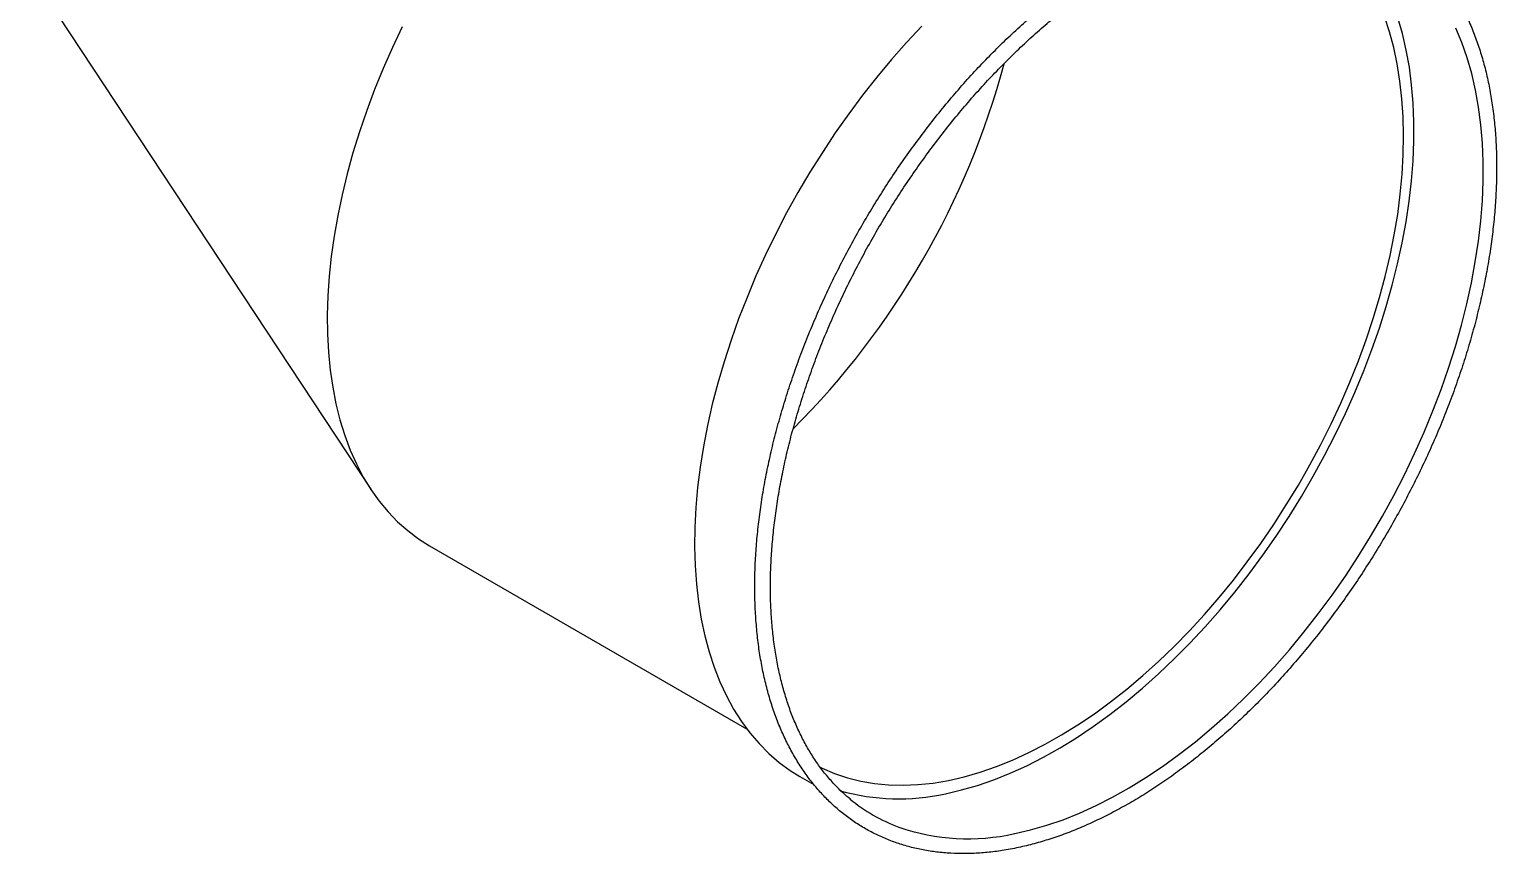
# Model space of a CAD drawing. Extents: x 2 to 136, y 1 to 99.
# Drawn here: x 17.04 to 35.77, y 66.78 to 77.3 of the extents above; entities that cross this region are included whole.
import ezdxf

# ---------------------------------------------------------------- set-up
doc = ezdxf.new("R2010")
doc.units = 0
doc.header["$MEASUREMENT"] = 0
doc.layers.add('OBJECT', color=7, linetype='CONTINUOUS')

msp = doc.modelspace()

# ---------------------------------------------------------------- linework, layer by layer
at = {"layer": 'OBJECT'}
for p, q in [((17.043, 78.039), (21.401, 71.43)), ((22.153, 70.709), (26.199, 68.373)), ((26.88, 67.763), (27.058, 67.66))]:
    msp.add_line(p, q, dxfattribs=at)
at = {"layer": 'OBJECT', "flags": 128}
for points in [[(28.738, 67.543), (28.941, 67.59), (29.147, 67.649), (29.355, 67.721), (29.565, 67.805), (29.776, 67.9), (29.988, 68.008), (30.201, 68.128), (30.413, 68.258), (30.625, 68.4), (30.836, 68.553), (31.045, 68.716), (31.252, 68.889), (31.457, 69.072), (31.659, 69.264), (31.858, 69.465), (32.053, 69.674), (32.244, 69.892), (32.431, 70.117), (32.613, 70.349), (32.789, 70.587), (32.959, 70.832), (33.124, 71.082), (33.282, 71.337), (33.433, 71.597), (33.578, 71.86), (33.714, 72.127), (33.843, 72.396), (33.965, 72.667), (34.077, 72.94), (34.182, 73.214), (34.277, 73.488), (34.364, 73.762), (34.442, 74.036), (34.51, 74.307), (34.569, 74.577), (34.618, 74.844), (34.658, 75.108), (34.688, 75.368), (34.708, 75.624), (34.718, 75.875), (34.718, 76.12), (34.709, 76.36), (34.689, 76.593), (34.66, 76.819), (34.621, 77.037), (34.573, 77.248), (34.514, 77.45)], [(28.779, 67.712), (28.979, 67.759), (29.182, 67.817), (29.388, 67.888), (29.595, 67.972), (29.803, 68.067), (30.012, 68.174), (30.221, 68.293), (30.43, 68.423), (30.639, 68.564), (30.846, 68.716), (31.052, 68.878), (31.256, 69.05), (31.458, 69.232), (31.656, 69.423), (31.852, 69.623), (32.043, 69.832), (32.23, 70.048), (32.413, 70.271), (32.591, 70.502), (32.763, 70.739), (32.929, 70.982), (33.089, 71.23), (33.243, 71.483), (33.389, 71.74), (33.529, 72.001), (33.661, 72.265), (33.785, 72.531), (33.901, 72.799), (34.009, 73.069), (34.108, 73.339), (34.198, 73.609), (34.279, 73.879), (34.351, 74.147), (34.414, 74.414), (34.467, 74.679), (34.511, 74.94), (34.544, 75.198), (34.568, 75.452), (34.583, 75.702), (34.587, 75.946), (34.581, 76.184), (34.566, 76.417), (34.54, 76.642), (34.505, 76.86), (34.461, 77.07), (34.406, 77.272), (34.342, 77.466)], [(21.803, 77.336), (21.678, 77.071), (21.56, 76.803), (21.451, 76.534), (21.35, 76.265), (21.258, 75.995), (21.175, 75.725), (21.101, 75.457), (21.036, 75.19), (20.98, 74.925), (20.934, 74.663), (20.898, 74.404), (20.871, 74.149), (20.854, 73.899), (20.847, 73.653), (20.849, 73.413), (20.862, 73.179), (20.884, 72.952), (20.916, 72.732), (20.957, 72.519), (21.008, 72.315), (21.069, 72.118), (21.139, 71.931), (21.218, 71.753), (21.306, 71.585), (21.403, 71.427), (21.508, 71.279), (21.622, 71.142), (21.744, 71.016), (21.873, 70.902), (22.011, 70.799), (22.153, 70.709)], [(28.436, 77.341), (28.24, 77.133), (28.049, 76.917), (27.862, 76.693), (27.68, 76.462), (27.503, 76.225), (27.332, 75.981), (27.167, 75.732), (27.008, 75.478), (26.855, 75.22), (26.71, 74.958), (26.572, 74.692), (26.442, 74.423), (26.319, 74.153), (26.205, 73.88), (26.098, 73.607), (26.001, 73.333), (25.912, 73.059), (25.833, 72.786), (25.762, 72.515), (25.701, 72.245), (25.649, 71.977), (25.607, 71.713), (25.574, 71.452), (25.552, 71.195), (25.538, 70.943), (25.535, 70.696), (25.542, 70.455), (25.558, 70.22), (25.584, 69.992), (25.62, 69.771), (25.665, 69.558), (25.72, 69.353), (25.784, 69.157), (25.858, 68.97), (25.941, 68.792), (26.032, 68.624), (26.133, 68.466), (26.241, 68.319), (26.359, 68.182), (26.484, 68.056), (26.617, 67.942), (26.757, 67.84), (26.88, 67.763)], [(29.622, 67.033), (29.825, 67.08), (30.031, 67.139), (30.239, 67.21), (30.449, 67.294), (30.66, 67.39), (30.872, 67.498), (31.085, 67.617), (31.297, 67.748), (31.509, 67.89), (31.719, 68.042), (31.929, 68.205), (32.136, 68.378), (32.341, 68.561), (32.543, 68.753), (32.742, 68.954), (32.937, 69.164), (33.128, 69.381), (33.315, 69.606), (33.496, 69.838), (33.673, 70.077), (33.843, 70.322), (34.008, 70.572), (34.166, 70.827), (34.317, 71.086), (34.461, 71.35), (34.598, 71.616), (34.727, 71.886), (34.848, 72.157), (34.961, 72.43), (35.066, 72.704), (35.161, 72.978), (35.248, 73.252), (35.326, 73.525), (35.394, 73.797), (35.453, 74.067), (35.502, 74.334), (35.542, 74.598), (35.572, 74.858), (35.592, 75.113), (35.602, 75.364), (35.602, 75.61), (35.593, 75.849), (35.573, 76.082), (35.544, 76.309), (35.505, 76.527), (35.456, 76.738), (35.398, 76.94), (35.331, 77.134), (35.254, 77.318)], [(27.13, 67.885), (27.164, 67.869), (27.321, 67.801), (27.486, 67.745), (27.656, 67.703), (27.831, 67.672), (28.012, 67.655), (28.198, 67.65), (28.387, 67.658), (28.581, 67.679), (28.779, 67.712)]]:
    msp.add_lwpolyline(points, dxfattribs=at)
at = {"layer": 'OBJECT'}
for centre, radius, start, end in [((19.407, 79.577), 10.439, 315.0429, 344.9293), ((28.14, 70.226), 2.749, 254.2556, 282.5546), ((28.896, 69.149), 2.168, 230.4746, 249.7075), ((29.027, 69.673), 2.706, 250.943, 282.6805)]:
    msp.add_arc(centre, radius, start, end, dxfattribs=at)
for points, knots in [([(29.619, 66.845), (29.654, 66.852), (29.754, 66.873), (29.921, 66.916), (30.122, 66.978), (30.324, 67.051), (30.527, 67.135), (30.731, 67.23), (30.936, 67.335), (31.141, 67.451), (31.346, 67.577), (31.55, 67.713), (31.753, 67.858), (31.954, 68.013), (32.154, 68.177), (32.352, 68.349), (32.547, 68.53), (32.74, 68.719), (32.929, 68.916), (33.114, 69.12), (33.296, 69.331), (33.474, 69.548), (33.647, 69.772), (33.815, 70.002), (33.978, 70.236), (34.135, 70.476), (34.287, 70.72), (34.433, 70.968), (34.572, 71.22), (34.705, 71.474), (34.831, 71.731), (34.95, 71.991), (35.062, 72.252), (35.166, 72.514), (35.262, 72.777), (35.351, 73.039), (35.432, 73.302), (35.504, 73.564), (35.568, 73.824), (35.624, 74.083), (35.671, 74.34), (35.71, 74.594), (35.739, 74.844), (35.76, 75.091), (35.772, 75.334), (35.775, 75.573), (35.77, 75.806), (35.755, 76.034), (35.731, 76.256), (35.699, 76.472), (35.658, 76.681), (35.607, 76.883), (35.549, 77.077), (35.481, 77.264), (35.406, 77.442), (35.321, 77.612), (35.229, 77.773), (35.129, 77.924), (35.021, 78.066), (34.906, 78.198), (34.783, 78.32), (34.654, 78.431), (34.517, 78.532), (34.375, 78.622), (34.226, 78.702), (34.071, 78.77), (33.911, 78.828), (33.745, 78.874), (33.574, 78.909), (33.399, 78.933), (33.219, 78.945), (33.035, 78.946), (32.847, 78.936), (32.655, 78.914), (32.461, 78.88), (32.264, 78.836), (32.065, 78.78), (31.863, 78.713), (31.661, 78.634), (31.457, 78.545), (31.252, 78.446), (31.047, 78.335), (30.843, 78.215), (30.638, 78.085), (30.435, 77.944), (30.232, 77.795), (30.031, 77.636), (29.833, 77.468), (29.636, 77.291), (29.442, 77.107), (29.251, 76.914), (29.063, 76.714), (28.879, 76.507), (28.7, 76.293), (28.524, 76.072), (28.353, 75.846), (28.187, 75.614), (28.027, 75.377), (27.872, 75.135), (27.723, 74.889), (27.58, 74.639), (27.444, 74.386), (27.314, 74.131), (27.191, 73.872), (27.076, 73.612), (26.967, 73.351), (26.867, 73.088), (26.774, 72.825), (26.689, 72.562), (26.612, 72.3), (26.543, 72.039), (26.483, 71.779), (26.431, 71.521), (26.388, 71.266), (26.354, 71.014), (26.328, 70.765), (26.311, 70.519), (26.303, 70.278), (26.304, 70.042), (26.314, 69.811), (26.333, 69.586), (26.36, 69.367), (26.397, 69.154), (26.442, 68.948), (26.496, 68.749), (26.559, 68.559), (26.63, 68.376), (26.71, 68.201), (26.798, 68.036), (26.894, 67.879), (26.998, 67.732), (27.109, 67.595), (27.228, 67.468), (27.353, 67.351), (27.486, 67.244), (27.625, 67.148), (27.771, 67.062), (27.923, 66.988), (28.08, 66.925), (28.243, 66.872), (28.411, 66.831), (28.584, 66.801), (28.761, 66.783), (28.943, 66.776), (29.129, 66.78), (29.319, 66.796), (29.482, 66.818), (29.583, 66.838), (29.619, 66.845)], [0, 0, 0, 0, 0.003653, 0.010556, 0.017462, 0.024373, 0.031287, 0.038202, 0.045119, 0.052037, 0.058954, 0.06587, 0.072786, 0.079701, 0.086615, 0.093527, 0.100439, 0.107349, 0.114259, 0.121167, 0.128075, 0.134982, 0.141888, 0.148794, 0.155699, 0.162604, 0.169509, 0.176413, 0.183318, 0.190222, 0.197127, 0.204033, 0.210938, 0.217844, 0.224751, 0.231659, 0.238567, 0.245476, 0.252387, 0.259299, 0.266211, 0.273125, 0.280041, 0.286958, 0.293876, 0.300795, 0.307715, 0.314635, 0.321556, 0.328477, 0.335396, 0.342313, 0.349226, 0.356135, 0.363037, 0.369932, 0.376817, 0.383692, 0.390554, 0.397405, 0.404242, 0.411069, 0.417886, 0.424697, 0.431503, 0.43831, 0.445119, 0.451933, 0.458756, 0.465589, 0.472435, 0.479292, 0.486161, 0.49304, 0.499929, 0.506826, 0.51373, 0.520638, 0.527551, 0.534465, 0.541382, 0.548299, 0.555216, 0.562133, 0.569049, 0.575965, 0.582879, 0.589792, 0.596704, 0.603615, 0.610525, 0.617434, 0.624343, 0.63125, 0.638156, 0.645062, 0.651968, 0.658873, 0.665778, 0.672682, 0.679587, 0.686492, 0.693396, 0.700301, 0.707207, 0.714113, 0.721019, 0.727926, 0.734834, 0.741743, 0.748653, 0.755564, 0.762476, 0.769389, 0.776304, 0.78322, 0.790137, 0.797056, 0.803975, 0.810896, 0.817817, 0.824737, 0.831657, 0.838576, 0.845491, 0.852403, 0.859309, 0.866208, 0.873098, 0.879979, 0.886848, 0.893705, 0.900549, 0.907382, 0.914204, 0.921017, 0.927826, 0.934632, 0.941439, 0.94825, 0.955068, 0.961896, 0.968735, 0.975585, 0.982448, 0.989322, 0.996206, 1, 1, 1, 1]), ([(27.526, 67.471), (27.495, 67.496), (27.424, 67.556), (27.318, 67.662), (27.208, 67.788), (27.106, 67.923), (27.011, 68.068), (26.924, 68.223), (26.844, 68.386), (26.773, 68.557), (26.71, 68.737), (26.655, 68.925), (26.608, 69.12), (26.57, 69.323), (26.54, 69.532), (26.519, 69.748), (26.506, 69.969), (26.502, 70.197), (26.507, 70.429), (26.521, 70.667), (26.543, 70.908), (26.574, 71.154), (26.613, 71.402), (26.661, 71.654), (26.717, 71.908), (26.782, 72.164), (26.855, 72.421), (26.936, 72.679), (27.025, 72.938), (27.121, 73.196), (27.226, 73.454), (27.337, 73.711), (27.456, 73.965), (27.582, 74.218), (27.714, 74.469), (27.853, 74.716), (27.998, 74.959), (28.149, 75.199), (28.306, 75.433), (28.468, 75.663), (28.635, 75.888), (28.806, 76.107), (28.982, 76.319), (29.162, 76.525), (29.345, 76.723), (29.532, 76.914), (29.721, 77.097), (29.913, 77.272), (30.107, 77.439), (30.303, 77.597), (30.5, 77.745), (30.699, 77.884), (30.897, 78.014), (31.096, 78.133), (31.295, 78.243), (31.493, 78.342), (31.69, 78.43), (31.886, 78.508), (32.08, 78.575), (32.272, 78.631), (32.462, 78.676), (32.648, 78.71), (32.832, 78.734), (33.012, 78.745), (33.188, 78.746), (33.36, 78.736), (33.528, 78.714), (33.69, 78.681), (33.829, 78.644), (33.911, 78.614), (33.942, 78.602)], [0, 0, 0, 0, 0.010866, 0.0259099, 0.0409283, 0.0559172, 0.0708755, 0.0858041, 0.1007056, 0.1155836, 0.130442, 0.1452848, 0.1601157, 0.1749379, 0.189754, 0.2045665, 0.2193771, 0.2341872, 0.2489976, 0.2638091, 0.2786223, 0.2934376, 0.3082553, 0.3230755, 0.3378982, 0.3527234, 0.3675509, 0.3823806, 0.3972123, 0.4120458, 0.4268808, 0.4417172, 0.4565548, 0.4713932, 0.4862322, 0.5010715, 0.515911, 0.5307503, 0.5455891, 0.5604272, 0.5752644, 0.5901003, 0.6049347, 0.6197674, 0.6345981, 0.6494267, 0.6642528, 0.6790764, 0.6938972, 0.7087152, 0.7235302, 0.7383423, 0.7531516, 0.7679584, 0.7827631, 0.7975662, 0.8123688, 0.8271716, 0.841976, 0.8567839, 0.8715978, 0.8864204, 0.9012551, 0.9161058, 0.9309764, 0.9458712, 0.9607936, 0.9757465, 0.990731, 1, 1, 1, 1])]:
    msp.add_open_spline(points, degree=3, knots=knots, dxfattribs=at)

doc.saveas('drawing.dxf')
